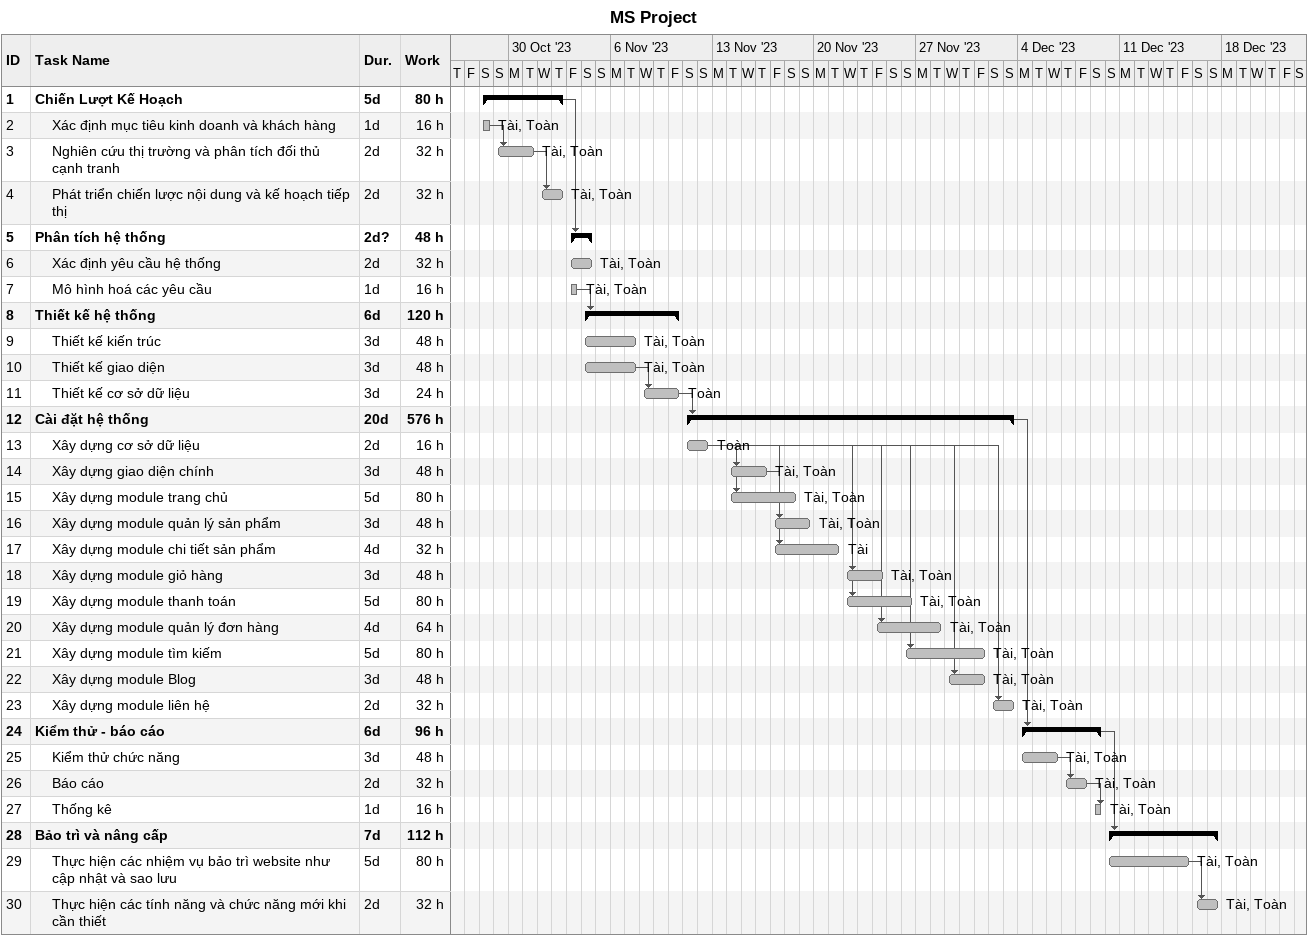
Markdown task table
MS Project

| ID | Level | Task | Duration | Start | Finish | Predecessors | Resources | Work (h) |
|---|---|---|---|---|---|---|---|---|
| 1 | 1 | **Chiến Lượt Kế Hoạch** | 5d | 2023-10-28 | 2023-11-02 |  |  | 80 |
| 2 | 2 | Xác định mục tiêu kinh doanh và khách hàng | 1d | 2023-10-28 | 2023-10-28 |  | Tài, Toàn | 16 |
| 3 | 2 | Nghiên cứu thị trường và phân tích đối thủ cạnh tranh | 2d | 2023-10-29 | 2023-10-31 | 2 | Tài, Toàn | 32 |
| 4 | 2 | Phát triển chiến lược nội dung và kế hoạch tiếp thị | 2d | 2023-11-01 | 2023-11-02 | 3 | Tài, Toàn | 32 |
| 5 | 1 | **Phân tích hệ thống** | 2d? | 2023-11-03 | 2023-11-04 | 1 |  | 48 |
| 6 | 2 | Xác định yêu cầu hệ thống | 2d | 2023-11-03 | 2023-11-04 |  | Tài, Toàn | 32 |
| 7 | 2 | Mô hình hoá các yêu cầu | 1d | 2023-11-03 | 2023-11-03 |  | Tài, Toàn | 16 |
| 8 | 1 | **Thiết kế hệ thống** | 6d | 2023-11-04 | 2023-11-10 | 7 |  | 120 |
| 9 | 2 | Thiết kế kiến trúc | 3d | 2023-11-04 | 2023-11-07 |  | Tài, Toàn | 48 |
| 10 | 2 | Thiết kế giao diện | 3d | 2023-11-04 | 2023-11-07 |  | Tài, Toàn | 48 |
| 11 | 2 | Thiết kế cơ sở dữ liệu | 3d | 2023-11-08 | 2023-11-10 | 10 | Toàn | 24 |
| 12 | 1 | **Cài đặt hệ thống** | 20d | 2023-11-11 | 2023-12-03 | 11 |  | 576 |
| 13 | 2 | Xây dựng cơ sở dữ liệu | 2d | 2023-11-11 | 2023-11-12 |  | Toàn | 16 |
| 14 | 2 | Xây dựng giao diện chính | 3d | 2023-11-14 | 2023-11-16 | 13 | Tài, Toàn | 48 |
| 15 | 2 | Xây dựng module trang chủ | 5d | 2023-11-14 | 2023-11-18 | 13 | Tài, Toàn | 80 |
| 16 | 2 | Xây dựng module quản lý sản phẩm | 3d | 2023-11-17 | 2023-11-19 | 13 | Tài, Toàn | 48 |
| 17 | 2 | Xây dựng module chi tiết sản phẩm | 4d | 2023-11-17 | 2023-11-21 | 14 | Tài | 32 |
| 18 | 2 | Xây dựng module giỏ hàng | 3d | 2023-11-22 | 2023-11-24 | 13 | Tài, Toàn | 48 |
| 19 | 2 | Xây dựng module thanh toán | 5d | 2023-11-22 | 2023-11-26 | 13 | Tài, Toàn | 80 |
| 20 | 2 | Xây dựng module quản lý đơn hàng | 4d | 2023-11-24 | 2023-11-28 | 13 | Tài, Toàn | 64 |
| 21 | 2 | Xây dựng module tìm kiếm | 5d | 2023-11-26 | 2023-12-01 | 13 | Tài, Toàn | 80 |
| 22 | 2 | Xây dựng module Blog | 3d | 2023-11-29 | 2023-12-01 | 13 | Tài, Toàn | 48 |
| 23 | 2 | Xây dựng module liên hệ | 2d | 2023-12-02 | 2023-12-03 | 13 | Tài, Toàn | 32 |
| 24 | 1 | **Kiểm thử - báo cáo** | 6d | 2023-12-04 | 2023-12-09 | 12 |  | 96 |
| 25 | 2 | Kiểm thử chức năng | 3d | 2023-12-04 | 2023-12-06 |  | Tài, Toàn | 48 |
| 26 | 2 | Báo cáo | 2d | 2023-12-07 | 2023-12-08 | 25 | Tài, Toàn | 32 |
| 27 | 2 | Thống kê | 1d | 2023-12-09 | 2023-12-09 | 26 | Tài, Toàn | 16 |
| 28 | 1 | **Bảo trì và nâng cấp** | 7d | 2023-12-10 | 2023-12-17 | 24 |  | 112 |
| 29 | 2 | Thực hiện các nhiệm vụ bảo trì website như cập nhật và sao lưu | 5d | 2023-12-10 | 2023-12-15 |  | Tài, Toàn | 80 |
| 30 | 2 | Thực hiện các tính năng và chức năng mới khi cần thiết | 2d | 2023-12-16 | 2023-12-17 | 29 | Tài, Toàn | 32 |
